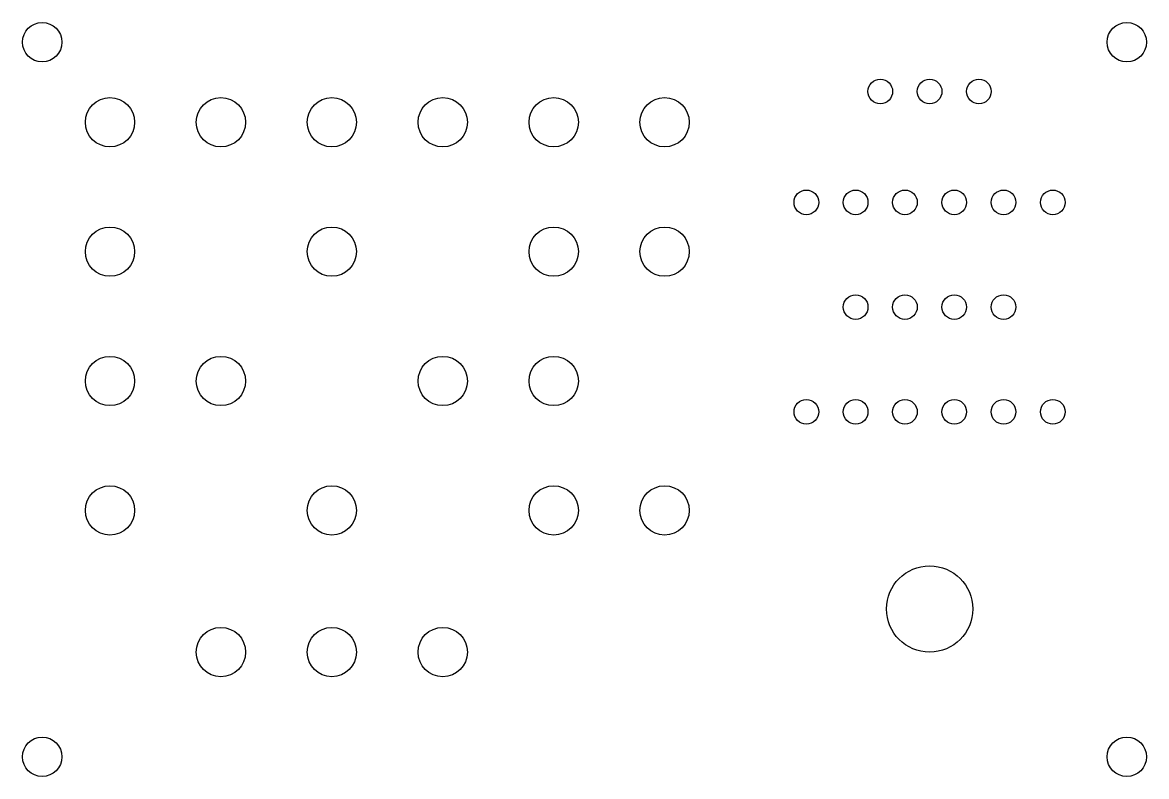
# Model space of a CAD drawing. Extents: x 1.9 to 93.1, y 1.9 to 63.1.
import ezdxf

# ---------------------------------------------------------------- set-up
doc = ezdxf.new("R2010")
doc.units = 0
doc.layers.add('OTVORY', color=1, linetype='CONTINUOUS')

msp = doc.modelspace()

# ---------------------------------------------------------------- linework, layer by layer
at = {"layer": 'OTVORY'}
for centre, radius in [((3.5, 61.5), 1.6), ((91.5, 61.5), 1.6), ((71.5, 57.5), 1), ((75.5, 57.5), 1), ((79.5, 57.5), 1), ((9, 55), 2), ((18, 55), 2), ((27, 55), 2), ((36, 55), 2), ((45, 55), 2), ((54, 55), 2), ((65.5, 48.5), 1), ((69.5, 48.5), 1), ((73.5, 48.5), 1), ((77.5, 48.5), 1), ((81.5, 48.5), 1), ((85.5, 48.5), 1), ((9, 44.5), 2), ((27, 44.5), 2), ((45, 44.5), 2), ((54, 44.5), 2), ((69.5, 40), 1), ((73.5, 40), 1), ((77.5, 40), 1), ((81.5, 40), 1), ((9, 34), 2), ((18, 34), 2), ((36, 34), 2), ((45, 34), 2), ((65.5, 31.5), 1), ((69.5, 31.5), 1), ((73.5, 31.5), 1), ((77.5, 31.5), 1), ((81.5, 31.5), 1), ((85.5, 31.5), 1), ((9, 23.5), 2), ((27, 23.5), 2), ((45, 23.5), 2), ((54, 23.5), 2), ((75.5, 15.5), 3.5), ((18, 12), 2), ((27, 12), 2), ((36, 12), 2), ((3.5, 3.5), 1.6), ((91.5, 3.5), 1.6)]:
    msp.add_circle(centre, radius, dxfattribs=at)

doc.saveas('drawing.dxf')
